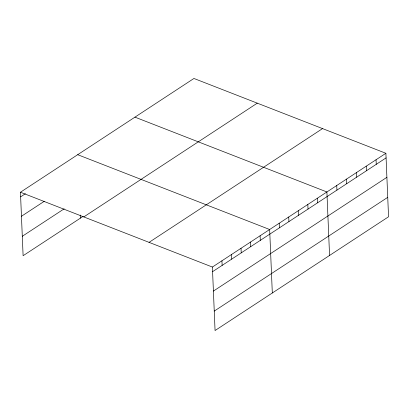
<?xml version="1.0" encoding="UTF-8"?>
<svg xmlns="http://www.w3.org/2000/svg" width="409" height="409" viewBox="0 0 409 409"><rect width="100%" height="100%" fill="white"/><g stroke="black" fill="none" stroke-linecap="round" stroke-linejoin="round"><path stroke-width="0.61" d="M83.012 216.433L23.108 255.712L20.45 192.23L193.938 78.467L385.891 153.288L388.55 216.77L215.062 330.533L212.399 267.051L385.891 153.288M20.644 196.836L25.414 193.708M21.457 216.264L44.254 201.315M22.296 236.284L64.177 208.82M83.794 216.923L257.281 103.16M149.055 242.363L322.548 128.595M212.593 271.653L386.081 157.889M213.406 291.085L386.899 177.322M214.244 311.101L387.737 197.337M134.955 117.148L326.903 191.969L329.562 255.451M77.7 154.689L269.654 229.51L272.312 292.992M20.45 192.23L212.399 267.051M376.06 159.735L376.249 164.336M366.229 166.182L366.418 170.783M356.397 172.629L356.587 177.23M346.566 179.076L346.76 183.677M336.735 185.522L336.929 190.124M317.364 198.222L317.553 202.828M307.819 204.48L308.013 209.086M298.279 210.737L298.468 215.344M288.734 216.995L288.928 221.596M279.194 223.253L279.388 227.854M260.109 235.768L260.303 240.369M250.569 242.026L250.763 246.627M241.024 248.278L241.218 252.885M231.484 254.536L231.678 259.142M221.944 260.794L222.133 265.4M80.23 215.037L80.363 218.171"/></g></svg>
